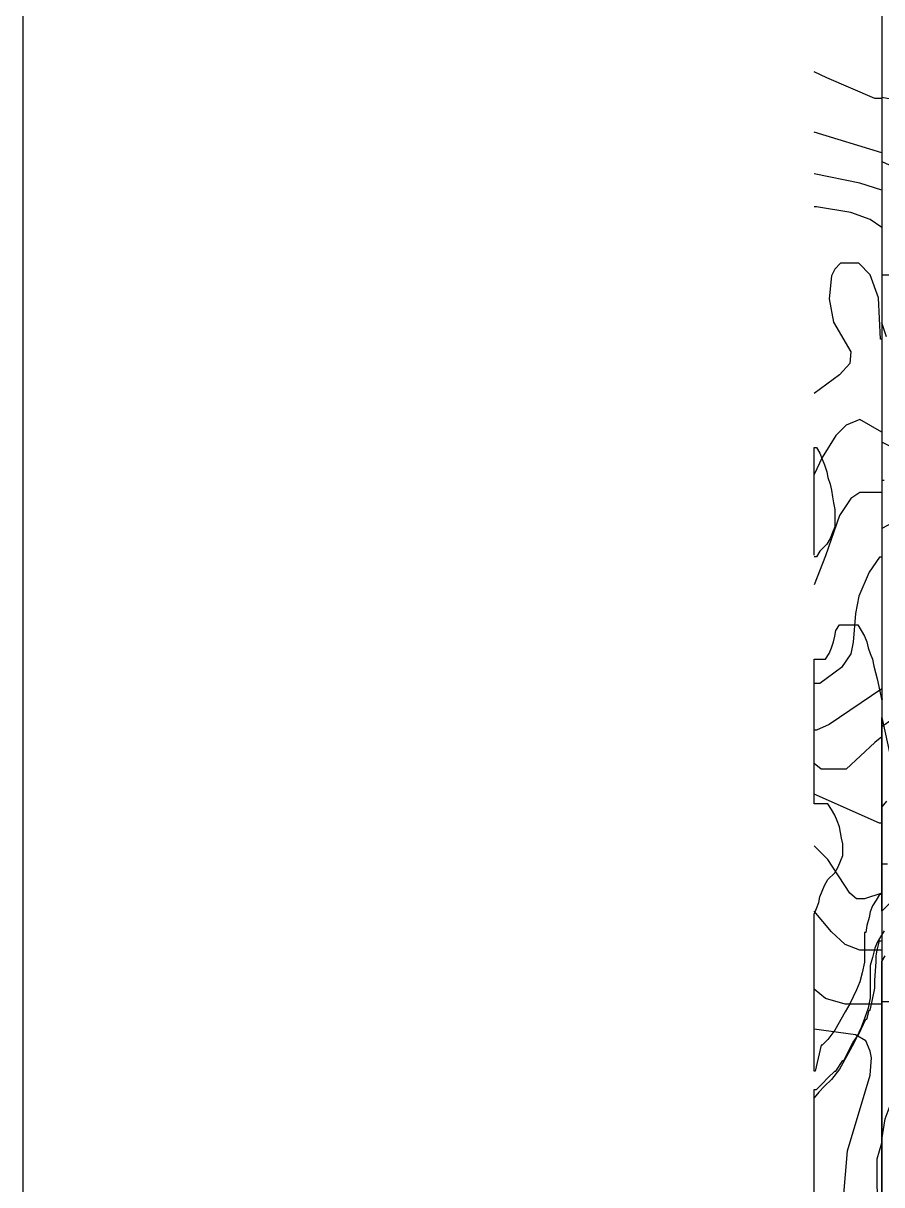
# Model space of a CAD drawing. Extents: x -0.82 to 6.83, y -0.63 to 7.9.
# Drawn here: x -0.357 to 0.038, y 5.83 to 6.364 of the extents above; entities that cross this region are included whole.
import ezdxf

# ---------------------------------------------------------------- set-up
doc = ezdxf.new("R2010")
doc.units = 0
for name, color, linetype in [('roads', 7, 'CONTINUOUS'), ('topo', 7, 'CONTINUOUS'), ('topo_grid', 7, 'CONTINUOUS'), ('white', 7, 'CONTINUOUS')]:
    doc.layers.add(name, color=color, linetype=linetype)

msp = doc.modelspace()

# ---------------------------------------------------------------- linework, layer by layer
at = {"layer": 'roads', "color": 7}
msp.add_lwpolyline([(0.038848, 5.946454), (0.037266, 5.943808), (0.035684, 5.941162), (0.03463, 5.938516), (0.03463, 5.938516), (0.033575, 5.934283), (0.032521, 5.930579), (0.032521, 5.927933), (0.032521, 5.919466), (0.032521, 5.915762), (0.031466, 5.910999), (0.029885, 5.906237), (0.028303, 5.902004), (0.025139, 5.895124), (0.02303, 5.89142), (0.018285, 5.882954), (0.014594, 5.878191), (0.011431, 5.875016), (0.008795, 5.87237), (0.006686, 5.869724)], dxfattribs=at)
at = {"layer": 'topo', "color": 2}
for points in [[(0.037794, 6.329835), (0.05203, 6.327189), (0.058357, 6.329835), (0.069956, 6.340947), (0.078919, 6.344122), (0.089991, 6.344122), (0.105286, 6.338831), (0.11214, 6.338831), (0.116358, 6.341476), (0.132703, 6.354706), (0.13903, 6.357881), (0.149574, 6.360526), (0.182791, 6.365289)], [(0.037795, 6.329253), (0.034631, 6.329253), (0.012487, 6.338778), (0.006687, 6.341424)], [(0.037795, 6.304197), (0.006687, 6.313722)], [(0.037793, 6.300254), (0.060992, 6.289671)], [(0.037795, 6.287131), (0.027777, 6.290306), (0.006687, 6.294539)], [(0.037795, 6.269907), (0.032523, 6.273611), (0.023559, 6.276786), (0.007742, 6.279432), (0.006687, 6.279432)], [(0.037795, 6.218525), (0.037268, 6.218525), (0.036213, 6.237575), (0.032523, 6.248158), (0.02725, 6.25345), (0.023559, 6.25345), (0.018814, 6.25345), (0.016178, 6.250804), (0.014596, 6.247629), (0.013542, 6.237045), (0.015651, 6.226462), (0.023559, 6.212704), (0.023032, 6.207412), (0.018287, 6.20212), (0.006687, 6.193654)], [(0.039903, 6.219662), (0.037794, 6.226012)], [(0.037795, 6.175874), (0.027777, 6.181695), (0.02145, 6.179049), (0.016705, 6.174286), (0.010378, 6.164232), (0.006687, 6.156295)], [(0.04623, 6.166931), (0.037794, 6.171164)], [(0.038849, 6.153649), (0.037794, 6.153649)], [(0.037795, 6.148013), (0.034631, 6.148013), (0.027777, 6.148013), (0.023559, 6.145367), (0.018287, 6.13743), (0.01196, 6.118909), (0.006688, 6.10568)], [(0.043067, 6.134228), (0.037794, 6.131583)], [(0.037795, 6.11838), (0.03674, 6.11838), (0.031995, 6.111501), (0.02725, 6.100388), (0.025668, 6.092451), (0.024614, 6.079221), (0.023559, 6.07393), (0.019341, 6.06758), (0.009324, 6.060171), (0.006687, 6.060171)], [(0.037795, 6.057843), (0.013542, 6.041439), (0.007742, 6.038793), (0.006687, 6.038793)], [(0.038321, 6.053001), (0.037794, 6.053001)], [(0.05203, 6.050435), (0.037795, 6.040381)], [(0.037795, 6.035698), (0.034631, 6.033052), (0.02145, 6.020881), (0.016705, 6.020881), (0.009851, 6.020881), (0.006688, 6.023527)], [(0.037795, 5.996089), (0.03674, 5.996089), (0.006687, 6.009319)], [(0.039903, 6.006196), (0.037794, 6.003551)], [(0.037795, 5.96389), (0.029886, 5.961244), (0.026196, 5.961244), (0.023032, 5.96389), (0.013014, 5.979235), (0.006687, 5.985585)], [(0.04043, 5.977119), (0.037794, 5.977119)], [(0.037795, 5.937564), (0.027777, 5.937564), (0.020923, 5.940209), (0.014596, 5.94603), (0.006687, 5.955555)], [(0.037795, 5.912746), (0.020923, 5.912746), (0.01196, 5.915391), (0.006687, 5.919625), (0.006687, 5.919625)], [(0.03779, 5.850463), (0.039372, 5.859988), (0.050444, 5.889489), (0.052553, 5.897426), (0.052553, 5.905364), (0.049389, 5.910655), (0.045699, 5.91383), (0.040958, 5.91383), (0.037794, 5.91383)], [(0.037795, 5.780877), (0.025141, 5.771352), (0.020923, 5.768706), (0.018814, 5.771352), (0.014596, 5.781406), (0.013014, 5.786698), (0.012487, 5.79199), (0.019341, 5.812627), (0.021978, 5.84533), (0.032522, 5.880123), (0.03305, 5.88806), (0.032522, 5.891235), (0.030413, 5.895998), (0.025668, 5.898643), (0.006687, 5.901289)], [(0.037795, 5.814665), (0.03674, 5.81784), (0.035686, 5.828423), (0.035686, 5.841652), (0.037795, 5.84906)]]:
    msp.add_lwpolyline(points, dxfattribs=at)
at = {"layer": 'topo_grid', "color": 7}
msp.add_lwpolyline([(0.037795, 6.248105), (0.073648, 6.248105), (0.111082, 6.248105), (0.148521, 6.248105), (0.185428, 6.248105), (0.222862, 6.248105), (0.25977, 6.248105), (0.297204, 6.248105), (0.334116, 6.248105), (0.37155, 6.248105), (0.408984, 6.248105), (0.445891, 6.248105), (0.483326, 6.248105), (0.520237, 6.248105), (0.557672, 6.248105), (0.594579, 6.248105), (0.632013, 6.248105), (0.669448, 6.248105), (0.706359, 6.248105), (0.743794, 6.248105), (0.780701, 6.248105)], dxfattribs=at)
at = {"layer": 'white', "color": 7}
for points in [[(-0.35712, 3.65376), (-0.35712, 7.621001), (2.887564, 7.621001)], [(0.037794, 6.410453), (0.037794, 6.362458), (0.037794, 6.314489), (0.037794, 6.26652), (0.037794, 6.218525), (0.037794, 6.170556), (0.037794, 6.12256), (0.037794, 6.074591), (0.037794, 6.026622), (0.037794, 5.978627), (0.037794, 5.930658), (0.037794, 5.882663), (0.037794, 5.834694), (0.037794, 5.786725)], [(0.037796, 6.410453), (0.037796, 6.362458), (0.037796, 6.314489), (0.037796, 6.26652), (0.037796, 6.218525), (0.037796, 6.170556), (0.037796, 6.12256), (0.037796, 6.074591), (0.037796, 6.026622), (0.037796, 5.978627), (0.037796, 5.930658), (0.037796, 5.882689), (0.037796, 5.834694), (0.037796, 5.786725)], [(0.006686, 6.1192), (0.006686, 6.1192), (0.006686, 6.168756), (0.00774, 6.168756), (0.009322, 6.166111), (0.010376, 6.163465), (0.011431, 6.160819), (0.012485, 6.157644), (0.013013, 6.154998), (0.014067, 6.151823), (0.014594, 6.149177), (0.015122, 6.146002), (0.015649, 6.143356), (0.016176, 6.140181), (0.016176, 6.137536), (0.016176, 6.13489), (0.016176, 6.132244), (0.015122, 6.129598), (0.014067, 6.126952), (0.012486, 6.124306), (0.009322, 6.121131), (0.00774, 6.118486), (0.006686, 6.118486), (0.006686, 6.118486)], [(0.006687, 5.719097), (0.006687, 5.873587), (0.007742, 5.873587), (0.010378, 5.876233), (0.013014, 5.878879), (0.016177, 5.882054), (0.016705, 5.882054), (0.019868, 5.886816), (0.020396, 5.886816), (0.024613, 5.895283), (0.02725, 5.898987), (0.030413, 5.905866), (0.03094, 5.905866), (0.031995, 5.9101), (0.032522, 5.9101), (0.033577, 5.914862), (0.034631, 5.920154), (0.034631, 5.920154), (0.034631, 5.923858), (0.035158, 5.932325), (0.035158, 5.934971), (0.035686, 5.937616), (0.03674, 5.94185), (0.03674, 5.94185), (0.037795, 5.94185), (0.037795, 5.771008)], [(0.037794, 5.761536), (0.037794, 5.932351), (0.037794, 5.932351), (0.039376, 5.934997)]]:
    msp.add_lwpolyline(points, dxfattribs=at)
for points in [[(0.007213, 5.881948), (0.006687, 5.881948), (0.006687, 5.954179), (0.007741, 5.956825), (0.008796, 5.959471), (0.009323, 5.962117), (0.010377, 5.964763), (0.011432, 5.967409), (0.013014, 5.970054), (0.016177, 5.973229), (0.017759, 5.975875), (0.018813, 5.978521), (0.019868, 5.981167), (0.019868, 5.983813), (0.019868, 5.986459), (0.01934, 5.989104), (0.018813, 5.99175), (0.018286, 5.994396), (0.017231, 5.997042), (0.016177, 5.999688), (0.014595, 6.002334), (0.013013, 6.004979), (0.010904, 6.004979), (0.008795, 6.004979), (0.006687, 6.004979), (0.006687, 6.071416), (0.008268, 6.071416), (0.010377, 6.071416), (0.011959, 6.071416), (0.013541, 6.074062), (0.014595, 6.076708), (0.01565, 6.079354), (0.016177, 6.082), (0.016704, 6.084645), (0.018286, 6.087291), (0.01934, 6.087291), (0.021449, 6.087291), (0.023031, 6.087291), (0.02514, 6.087291), (0.026722, 6.087291), (0.028304, 6.084645), (0.029885, 6.082), (0.03094, 6.079354), (0.031467, 6.076708), (0.032522, 6.074062), (0.033576, 6.071416), (0.034103, 6.068241), (0.035685, 6.06242), (0.037794, 6.052366), (0.037794, 5.963255), (0.03674, 5.963255), (0.03674, 5.963255), (0.035158, 5.960609), (0.035158, 5.960609), (0.033576, 5.957963), (0.032522, 5.955317), (0.032522, 5.955317), (0.031994, 5.952671), (0.03094, 5.948967), (0.03094, 5.948967), (0.030413, 5.945792), (0.029885, 5.945792), (0.029885, 5.945792), (0.029885, 5.943146), (0.029885, 5.935209), (0.029885, 5.935209), (0.029885, 5.932034), (0.028831, 5.927271), (0.027776, 5.923038), (0.027776, 5.923038), (0.026195, 5.919334), (0.023031, 5.912984), (0.020922, 5.90928), (0.016177, 5.900813), (0.013014, 5.89658), (0.010377, 5.893934), (0.00985, 5.893934), (0.007213, 5.882028)], [(0.041484, 5.959233), (0.037793, 5.955529), (0.037793, 6.04464), (0.043066, 6.020828), (0.04992, 5.990269), (0.050974, 5.983919), (0.052556, 5.978098), (0.052556, 5.975452), (0.052029, 5.972806), (0.048865, 5.966985), (0.045702, 5.963281), (0.045702, 5.963281), (0.041484, 5.959312)]]:
    msp.add_lwpolyline(points, close=True, dxfattribs=at)

doc.saveas('drawing.dxf')
